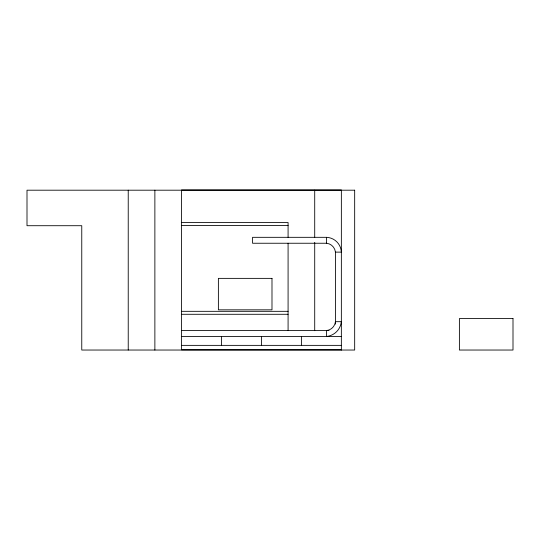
<?xml version="1.0" encoding="UTF-8"?>
<svg xmlns="http://www.w3.org/2000/svg" width="540" height="540" viewBox="0 0 540 540"><rect width="100%" height="100%" fill="white"/><g stroke="black" fill="none" stroke-linecap="round" stroke-linejoin="round"><path stroke-width="0.81" d="M181.521 222.521L288.083 222.521L288.083 237.323M181.521 225.484L288.083 225.484M335.441 252.126L341.361 252.126A15.491 15.491 0 0 0 326.565 237.323L252.565 237.323L252.565 243.243L326.565 243.243A9.99 9.99 0 0 1 335.441 252.126L335.441 324.108M181.521 311.324L288.083 311.324M181.521 314.287L288.083 314.287M181.521 330.561L328.988 330.561M181.521 336.481L341.361 336.481M181.521 345.364L341.361 345.364M341.361 349.805L181.521 349.805L181.521 189.965L341.361 189.965L341.354 350.035M326.565 237.323L326.565 243.243M314.712 190.195L314.712 237.31M314.712 242.352L314.712 330.689M301.401 336.481L301.401 345.364M288.083 243.243L288.083 330.561M261.441 336.481L261.441 345.364M221.481 336.481L221.481 345.364M154.872 190.195L154.872 350.035M128.23 190.195L128.23 350.035M354.672 190.195L27 190.195L27 225.713L81.763 225.713L81.763 350.035L354.672 350.035L354.672 190.195M271.991 278.37L218.383 278.37L218.383 309.832L271.991 309.832L271.991 278.37M513 318.573L459.392 318.573L459.392 350.035L513 350.035L513 318.573M341.361 321.685L335.441 321.685A9.99 9.99 0 0 1 326.565 330.561L326.565 336.481A16.652 16.652 0 0 0 341.361 321.685"/></g></svg>
